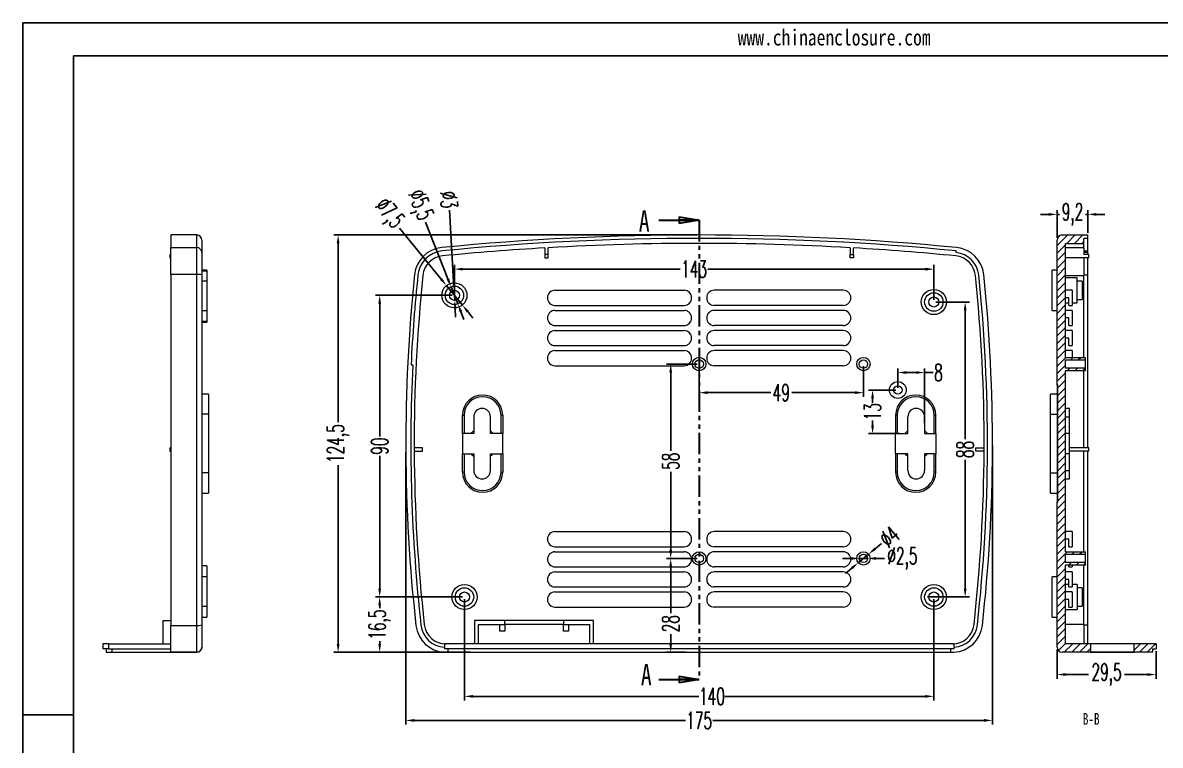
# Model space of a CAD drawing. Header units: inches. Extents: x 2104 to 4068, y 410 to 1569.
# Drawn here: x 2800.5 to 3139.8, y 607.1 to 822.7 of the extents above; entities that cross this region are included whole.
import ezdxf

# ---------------------------------------------------------------- set-up
doc = ezdxf.new("R2010")
doc.units = ezdxf.units.IN
doc.linetypes.add('PHANTOM', pattern=[12.7, 6.35, -1.27, 1.27, -1.27, 1.27, -1.27])
doc.layers.add('文字', color=81, linetype='Continuous')
doc.styles.add('SLDTEXTSTYLE0', font='TXT', dxfattribs={"width": 0.75})
doc.styles.add('SLDTEXTSTYLE2', font='TXT', dxfattribs={"width": 0.6, "bigfont": 'bigfont'})
doc.styles.add('SLDTEXTSTYLE3', font='TXT', dxfattribs={"width": 0.7})
doc.styles.add('宋体', font='', dxfattribs={"width": 0.8, "height": 3.5})
doc.styles.get('宋体').set_extended_font_data('SimSun')
doc.dimstyles.new('5', dxfattribs={"dimtxt": 5, "dimasz": 2.5, "dimexe": 1.25, "dimexo": 0.625, "dimtad": 0, "dimzin": 12, "dimtxsty": 'SLDTEXTSTYLE2', "dimcen": 2.5, "dimclrd": 3, "dimclre": 3, "dimclrt": 256, "dimadec": 0, "dimazin": 0, "dimtfac": 1, "dimtmove": 0, "dimatfit": 3, "dimfxl": 1, "dimarcsym": 0})

# ---------------------------------------------------------------- blocks, each defined once
blk = doc.blocks.new('_CLOSED')
at = {"color": 0, "linetype": 'ByBlock', "lineweight": -2}
for p, q in [((-1, 0.166667), (0, 0)), ((-1, 0.166667), (-1, -0.166667)), ((0, 0), (-1, -0.166667)), ((0, 0), (-1, 0))]:
    blk.add_line(p, q, dxfattribs=at)
blk = doc.blocks.new('*D34')
at = {"color": 3, "lineweight": -2}
for p, q in [((3089.73, 696.46), (3089.73, 613.27)), ((2914.74, 694.56), (2914.74, 613.27)), ((2917.24, 614.52), (2998.11, 614.52)), ((3087.23, 614.52), (3006.36, 614.52))]:
    blk.add_line(p, q, dxfattribs=at)
at = {"color": 3}
for points in [[(2917.24, 614.93), (2917.24, 614.1), (2914.74, 614.52)], [(3087.23, 614.93), (3087.23, 614.1), (3089.73, 614.52)]]:
    blk.add_solid(points, dxfattribs=at)
at = {"layer": 'Defpoints', "color": 0}
for p in [(3089.73, 697.09), (2914.74, 695.19), (3089.73, 614.52)]:
    blk.add_point(p, dxfattribs=at)
at = {"insert": (3002.24, 614.52), "char_height": 5, "attachment_point": 5, "style": 'SLDTEXTSTYLE2'}
blk.add_mtext('175', dxfattribs=at)
blk = doc.blocks.new('*D35')
at = {"color": 3, "lineweight": -2}
for p, q in [((3001.61, 759.34), (2893.29, 759.34)), ((2894.54, 756.84), (2894.54, 703.46)), ((2894.54, 637.34), (2894.54, 690.71)), ((2926.61, 634.84), (2893.29, 634.84))]:
    blk.add_line(p, q, dxfattribs=at)
at = {"color": 3}
for points in [[(2894.13, 756.84), (2894.96, 756.84), (2894.54, 759.34)], [(2894.13, 637.34), (2894.96, 637.34), (2894.54, 634.84)]]:
    blk.add_solid(points, dxfattribs=at)
at = {"layer": 'Defpoints', "color": 0}
for p in [(2894.54, 759.34), (3002.23, 759.34), (2927.23, 634.84)]:
    blk.add_point(p, dxfattribs=at)
at = {"insert": (2894.54, 697.09), "char_height": 5, "attachment_point": 5, "rotation": 90, "style": 'SLDTEXTSTYLE2'}
blk.add_mtext('124,5', dxfattribs=at)
blk = doc.blocks.new('*D36')
at = {"color": 3, "lineweight": -2}
for p, q in [((2932.23, 650.71), (2932.23, 620.44)), ((3072.23, 650.71), (3072.23, 620.44)), ((2934.73, 621.69), (3002.18, 621.69)), ((3069.73, 621.69), (3009.93, 621.69))]:
    blk.add_line(p, q, dxfattribs=at)
at = {"color": 3}
for points in [[(2934.73, 622.11), (2934.73, 621.28), (2932.23, 621.69)], [(3069.73, 622.11), (3069.73, 621.28), (3072.23, 621.69)]]:
    blk.add_solid(points, dxfattribs=at)
at = {"layer": 'Defpoints', "color": 0}
for p in [(2932.23, 651.34), (3072.23, 651.34), (3072.23, 621.69)]:
    blk.add_point(p, dxfattribs=at)
at = {"insert": (3006.06, 621.69), "char_height": 5, "attachment_point": 5, "style": 'SLDTEXTSTYLE2'}
blk.add_mtext('140', dxfattribs=at)
blk = doc.blocks.new('*D37')
at = {"color": 3, "lineweight": -2}
for p, q in [((3072.86, 739.34), (3082.82, 739.34)), ((3081.57, 736.84), (3081.57, 698.46)), ((3081.57, 653.84), (3081.57, 692.21)), ((3070.36, 651.34), (3082.82, 651.34))]:
    blk.add_line(p, q, dxfattribs=at)
at = {"color": 3}
for points in [[(3081.15, 736.84), (3081.99, 736.84), (3081.57, 739.34)], [(3081.15, 653.84), (3081.99, 653.84), (3081.57, 651.34)]]:
    blk.add_solid(points, dxfattribs=at)
at = {"layer": 'Defpoints', "color": 0}
for p in [(3072.23, 739.34), (3069.73, 651.34), (3081.57, 651.34)]:
    blk.add_point(p, dxfattribs=at)
at = {"insert": (3081.57, 695.34), "char_height": 5, "attachment_point": 5, "rotation": 90, "style": 'SLDTEXTSTYLE2'}
blk.add_mtext('88', dxfattribs=at)
blk = doc.blocks.new('*D39')
at = {"color": 3, "lineweight": -2}
for p, q in [((2928.61, 741.34), (2905.7, 741.34)), ((2906.95, 738.84), (2906.95, 699.21)), ((2906.95, 653.84), (2906.95, 693.46)), ((2931.61, 651.34), (2905.7, 651.34))]:
    blk.add_line(p, q, dxfattribs=at)
at = {"color": 3}
for points in [[(2906.53, 738.84), (2907.36, 738.84), (2906.95, 741.34)], [(2906.53, 653.84), (2907.36, 653.84), (2906.95, 651.34)]]:
    blk.add_solid(points, dxfattribs=at)
at = {"layer": 'Defpoints', "color": 0}
for p in [(2906.95, 741.34), (2929.23, 741.34), (2932.23, 651.34)]:
    blk.add_point(p, dxfattribs=at)
at = {"insert": (2906.95, 696.34), "char_height": 5, "attachment_point": 5, "rotation": 90, "style": 'SLDTEXTSTYLE2'}
blk.add_mtext('90', dxfattribs=at)
blk = doc.blocks.new('*D40')
at = {"color": 3, "lineweight": -2}
for p, q in [((2931.61, 651.34), (2905.7, 651.34)), ((2906.95, 648.84), (2906.95, 647.96)), ((2906.95, 637.34), (2906.95, 638.21)), ((2934.11, 634.84), (2905.7, 634.84))]:
    blk.add_line(p, q, dxfattribs=at)
at = {"color": 3}
for points in [[(2906.53, 648.84), (2907.36, 648.84), (2906.95, 651.34)], [(2906.53, 637.34), (2907.36, 637.34), (2906.95, 634.84)]]:
    blk.add_solid(points, dxfattribs=at)
at = {"layer": 'Defpoints', "color": 0}
for p in [(2932.23, 651.34), (2906.95, 634.84), (2934.73, 634.84)]:
    blk.add_point(p, dxfattribs=at)
at = {"insert": (2906.95, 643.09), "char_height": 5, "attachment_point": 5, "rotation": 90, "style": 'SLDTEXTSTYLE2'}
blk.add_mtext('16,5', dxfattribs=at)
blk = doc.blocks.new('*D42')
at = {"color": 3, "lineweight": -2}
for p, q in [((2912.86, 761.38), (2925.28, 746.18)), ((2931.61, 738.43), (2926.86, 744.24)), ((2933.19, 736.5), (2934.77, 734.56))]:
    blk.add_line(p, q, dxfattribs=at)
at = {"color": 3}
for points in [[(2925.6, 746.44), (2924.96, 745.91), (2926.86, 744.24)], [(2933.51, 736.76), (2932.87, 736.23), (2931.61, 738.43)]]:
    blk.add_solid(points, dxfattribs=at)
at = {"layer": 'Defpoints', "color": 0}
for p in [(2926.86, 744.24), (2931.61, 738.43)]:
    blk.add_point(p, dxfattribs=at)
at = {"insert": (2909.46, 765.54), "char_height": 5, "attachment_point": 5, "rotation": 309.2499, "style": 'SLDTEXTSTYLE2'}
blk.add_mtext('∅7,5', dxfattribs=at)
blk = doc.blocks.new('*D43')
at = {"color": 3, "lineweight": -2}
for p, q in [((2920.6, 763.12), (2927.3, 746.22)), ((2930.25, 738.78), (2928.22, 743.89)), ((2931.17, 736.46), (2932.09, 734.13))]:
    blk.add_line(p, q, dxfattribs=at)
at = {"color": 3}
for points in [[(2927.69, 746.37), (2926.91, 746.06), (2928.22, 743.89)], [(2931.56, 736.61), (2930.78, 736.3), (2930.25, 738.78)]]:
    blk.add_solid(points, dxfattribs=at)
at = {"layer": 'Defpoints', "color": 0}
for p in [(2928.22, 743.89), (2930.25, 738.78)]:
    blk.add_point(p, dxfattribs=at)
at = {"insert": (2918.62, 768.11), "char_height": 5, "attachment_point": 5, "rotation": 291.6275, "style": 'SLDTEXTSTYLE2'}
blk.add_mtext('∅5,5', dxfattribs=at)
blk = doc.blocks.new('*D44')
at = {"color": 3, "lineweight": -2}
for p, q in [((2927.79, 766.73), (2929.01, 745.33)), ((2929.32, 739.84), (2929.15, 742.84)), ((2929.46, 737.34), (2929.6, 734.85))]:
    blk.add_line(p, q, dxfattribs=at)
at = {"color": 3}
for points in [[(2929.42, 745.36), (2928.59, 745.31), (2929.15, 742.84)], [(2929.88, 737.37), (2929.05, 737.32), (2929.32, 739.84)]]:
    blk.add_solid(points, dxfattribs=at)
at = {"layer": 'Defpoints', "color": 0}
for p in [(2929.15, 742.84), (2929.32, 739.84)]:
    blk.add_point(p, dxfattribs=at)
at = {"insert": (2927.61, 769.85), "char_height": 5, "attachment_point": 5, "rotation": 273.261, "style": 'SLDTEXTSTYLE2'}
blk.add_mtext('∅3', dxfattribs=at)
blk = doc.blocks.new('*D49')
at = {"color": 3, "lineweight": -2}
for p, q in [((3060.86, 713.09), (3052.7, 713.09)), ((3053.95, 710.59), (3053.95, 709.21)), ((3053.95, 702.59), (3053.95, 703.96)), ((3062.03, 700.09), (3052.7, 700.09))]:
    blk.add_line(p, q, dxfattribs=at)
at = {"color": 3}
for points in [[(3053.54, 710.59), (3054.37, 710.59), (3053.95, 713.09)], [(3053.54, 702.59), (3054.37, 702.59), (3053.95, 700.09)]]:
    blk.add_solid(points, dxfattribs=at)
at = {"layer": 'Defpoints', "color": 0}
for p in [(3061.48, 713.09), (3053.95, 700.09), (3062.66, 700.09)]:
    blk.add_point(p, dxfattribs=at)
at = {"insert": (3053.95, 706.59), "char_height": 5, "attachment_point": 5, "rotation": 90, "style": 'SLDTEXTSTYLE2'}
blk.add_mtext('13', dxfattribs=at)
blk = doc.blocks.new('*D50')
at = {"color": 3, "lineweight": -2}
for p, q in [((3061.48, 713.71), (3061.48, 719.55)), ((3069.48, 703.21), (3069.48, 719.55)), ((3063.98, 718.3), (3066.98, 718.3)), ((3069.48, 718.3), (3071.98, 718.3))]:
    blk.add_line(p, q, dxfattribs=at)
at = {"color": 3}
for points in [[(3063.98, 718.72), (3063.98, 717.89), (3061.48, 718.3)], [(3066.98, 718.72), (3066.98, 717.89), (3069.48, 718.3)]]:
    blk.add_solid(points, dxfattribs=at)
at = {"layer": 'Defpoints', "color": 0}
for p in [(3069.48, 718.3), (3061.48, 713.09), (3069.48, 702.59)]:
    blk.add_point(p, dxfattribs=at)
at = {"insert": (3073.61, 718.3), "char_height": 5, "attachment_point": 5, "style": 'SLDTEXTSTYLE2'}
blk.add_mtext('8', dxfattribs=at)
blk = doc.blocks.new('*D93')
at = {"color": 3, "lineweight": -2}
for p, q in [((2929.23, 741.96), (2929.23, 750.39)), ((3072.23, 739.96), (3072.23, 750.39)), ((2931.73, 749.14), (2996.61, 749.14)), ((3069.73, 749.14), (3004.86, 749.14))]:
    blk.add_line(p, q, dxfattribs=at)
at = {"color": 3}
for points in [[(2931.73, 749.56), (2931.73, 748.72), (2929.23, 749.14)], [(3069.73, 749.56), (3069.73, 748.72), (3072.23, 749.14)]]:
    blk.add_solid(points, dxfattribs=at)
at = {"layer": 'Defpoints', "color": 0}
for p in [(3072.23, 749.14), (2929.23, 741.34), (3072.23, 739.34)]:
    blk.add_point(p, dxfattribs=at)
at = {"insert": (3000.73, 749.14), "char_height": 5, "attachment_point": 5, "style": 'SLDTEXTSTYLE2'}
blk.add_mtext('143', dxfattribs=at)
blk = doc.blocks.new('*D95')
at = {"color": 3, "lineweight": -2}
for p, q in [((3056.61, 667.32), (3054.69, 665.72)), ((3049.7, 661.56), (3052.77, 664.12)), ((3047.78, 659.96), (3045.86, 658.36))]:
    blk.add_line(p, q, dxfattribs=at)
at = {"color": 3}
for points in [[(3054.42, 666.04), (3054.96, 665.4), (3052.77, 664.12)], [(3047.51, 660.28), (3048.04, 659.64), (3049.7, 661.56)]]:
    blk.add_solid(points, dxfattribs=at)
at = {"layer": 'Defpoints', "color": 0}
for p in [(3052.77, 664.12), (3049.7, 661.56)]:
    blk.add_point(p, dxfattribs=at)
at = {"insert": (3059.01, 669.32), "char_height": 5, "attachment_point": 5, "rotation": 39.813, "style": 'SLDTEXTSTYLE2'}
blk.add_mtext('∅4', dxfattribs=at)
blk = doc.blocks.new('*D96')
at = {"color": 3, "lineweight": -2}
for p, q in [((3047.48, 662.83), (3044.98, 662.83)), ((3049.98, 662.84), (3052.48, 662.84)), ((3057.48, 662.84), (3054.98, 662.84))]:
    blk.add_line(p, q, dxfattribs=at)
at = {"color": 3}
for points in [[(3047.48, 663.25), (3047.48, 662.42), (3049.98, 662.84)], [(3054.98, 663.26), (3054.98, 662.42), (3052.48, 662.84)]]:
    blk.add_solid(points, dxfattribs=at)
at = {"layer": 'Defpoints', "color": 0}
for p in [(3049.98, 662.84), (3052.48, 662.84)]:
    blk.add_point(p, dxfattribs=at)
at = {"insert": (3062.86, 662.85), "char_height": 5, "attachment_point": 5, "rotation": 0.0462, "style": 'SLDTEXTSTYLE2'}
blk.add_mtext('∅2,5', dxfattribs=at)
blk = doc.blocks.new('*D97')
at = {"color": 3, "lineweight": -2}
for p, q in [((3109, 635.71), (3109, 626.95)), ((3138.5, 635.21), (3138.5, 626.95)), ((3111.5, 628.2), (3118.37, 628.2)), ((3136, 628.2), (3129.12, 628.2))]:
    blk.add_line(p, q, dxfattribs=at)
at = {"color": 3}
for points in [[(3111.5, 628.62), (3111.5, 627.79), (3109, 628.2)], [(3136, 628.62), (3136, 627.79), (3138.5, 628.2)]]:
    blk.add_solid(points, dxfattribs=at)
at = {"layer": 'Defpoints', "color": 0}
for p in [(3109, 636.34), (3138.5, 635.84), (3138.5, 628.2)]:
    blk.add_point(p, dxfattribs=at)
at = {"insert": (3123.75, 628.2), "char_height": 5, "attachment_point": 5, "style": 'SLDTEXTSTYLE2'}
blk.add_mtext('29,5', dxfattribs=at)
blk = doc.blocks.new('*D98')
at = {"color": 3, "lineweight": -2}
for p, q in [((3106.5, 765.48), (3104, 765.48)), ((3109, 758.46), (3109, 766.73)), ((3109, 765.48), (3109.72, 765.48)), ((3118.2, 765.48), (3117.47, 765.48)), ((3118.2, 759.96), (3118.2, 766.73)), ((3120.7, 765.48), (3123.2, 765.48))]:
    blk.add_line(p, q, dxfattribs=at)
at = {"color": 3}
for points in [[(3106.5, 765.9), (3106.5, 765.07), (3109, 765.48)], [(3120.7, 765.9), (3120.7, 765.07), (3118.2, 765.48)]]:
    blk.add_solid(points, dxfattribs=at)
at = {"layer": 'Defpoints', "color": 0}
for p in [(3109, 765.48), (3109, 757.84), (3118.2, 759.34)]:
    blk.add_point(p, dxfattribs=at)
at = {"insert": (3113.6, 765.48), "char_height": 5, "attachment_point": 5, "style": 'SLDTEXTSTYLE2'}
blk.add_mtext('9,2', dxfattribs=at)
blk = doc.blocks.new('*D99')
at = {"color": 3, "lineweight": -2}
for p, q in [((3002.23, 720.21), (3002.23, 711.06)), ((3051.23, 720.21), (3051.23, 711.06)), ((3004.73, 712.31), (3023.61, 712.31)), ((3048.73, 712.31), (3029.86, 712.31))]:
    blk.add_line(p, q, dxfattribs=at)
at = {"color": 3}
for points in [[(3004.73, 712.72), (3004.73, 711.89), (3002.23, 712.31)], [(3048.73, 712.72), (3048.73, 711.89), (3051.23, 712.31)]]:
    blk.add_solid(points, dxfattribs=at)
at = {"layer": 'Defpoints', "color": 0}
for p in [(3002.23, 720.84), (3051.23, 720.84), (3051.23, 712.31)]:
    blk.add_point(p, dxfattribs=at)
at = {"insert": (3026.73, 712.31), "char_height": 5, "attachment_point": 5, "style": 'SLDTEXTSTYLE2'}
blk.add_mtext('49', dxfattribs=at)
blk = doc.blocks.new('*D103')
at = {"color": 3, "lineweight": -2}
for p, q in [((3001.61, 720.84), (2992.5, 720.84)), ((2993.75, 718.34), (2993.75, 694.96)), ((2993.75, 665.34), (2993.75, 688.71)), ((3001.61, 662.84), (2992.5, 662.84))]:
    blk.add_line(p, q, dxfattribs=at)
at = {"color": 3}
for points in [[(2993.33, 718.34), (2994.16, 718.34), (2993.75, 720.84)], [(2993.33, 665.34), (2994.16, 665.34), (2993.75, 662.84)]]:
    blk.add_solid(points, dxfattribs=at)
at = {"layer": 'Defpoints', "color": 0}
for p in [(2993.75, 720.84), (3002.23, 720.84), (3002.23, 662.84)]:
    blk.add_point(p, dxfattribs=at)
at = {"insert": (2993.75, 691.84), "char_height": 5, "attachment_point": 5, "rotation": 90, "style": 'SLDTEXTSTYLE2'}
blk.add_mtext('58', dxfattribs=at)
blk = doc.blocks.new('*D104')
at = {"color": 3, "lineweight": -2}
for p, q in [((3001.61, 662.84), (2992.5, 662.84)), ((2993.75, 660.34), (2993.75, 646.51)), ((2993.75, 637.34), (2993.75, 640.26)), ((2998.19, 634.84), (2992.5, 634.84))]:
    blk.add_line(p, q, dxfattribs=at)
at = {"color": 3}
for points in [[(2993.33, 660.34), (2994.16, 660.34), (2993.75, 662.84)], [(2993.33, 637.34), (2994.16, 637.34), (2993.75, 634.84)]]:
    blk.add_solid(points, dxfattribs=at)
at = {"layer": 'Defpoints', "color": 0}
for p in [(2993.75, 662.84), (3002.23, 662.84), (2998.82, 634.84)]:
    blk.add_point(p, dxfattribs=at)
at = {"insert": (2993.75, 643.38), "char_height": 5, "attachment_point": 5, "rotation": 90, "style": 'SLDTEXTSTYLE2'}
blk.add_mtext('28', dxfattribs=at)

msp = doc.modelspace()

# ---------------------------------------------------------------- hatches: boundary and pattern name
at = {"linetype": 'Continuous', "lineweight": 0}
h = msp.add_hatch(dxfattribs=at)
h.set_pattern_fill('ANSI31', color=4, scale=0.5, style=0)
edge = h.paths.add_edge_path(flags=0)
edge.add_line((3108.997, 679.588), (3108.997, 636.338))
edge.add_arc((3110.497, 636.338), 1.5, 180, 270)
edge.add_line((3110.497, 634.838), (3118.997, 634.838))
edge.add_line((3118.997, 634.838), (3118.997, 637.338))
edge.add_line((3118.997, 637.338), (3111.497, 637.338))
edge.add_line((3111.497, 637.338), (3111.497, 660.838))
edge.add_line((3111.497, 660.838), (3117.497, 660.838))
edge.add_line((3117.497, 660.838), (3117.497, 661.588))
edge.add_line((3117.497, 661.588), (3111.497, 661.588))
edge.add_line((3111.497, 661.588), (3111.497, 664.088))
edge.add_line((3111.497, 664.088), (3117.497, 664.088))
edge.add_line((3117.497, 664.088), (3117.497, 664.838))
edge.add_line((3117.497, 664.838), (3111.497, 664.838))
edge.add_line((3111.497, 664.838), (3111.497, 718.838))
edge.add_line((3111.497, 718.838), (3117.497, 718.838))
edge.add_line((3117.497, 718.838), (3117.497, 719.588))
edge.add_line((3117.497, 719.588), (3111.497, 719.588))
edge.add_line((3111.497, 719.588), (3111.497, 722.088))
edge.add_line((3111.497, 722.088), (3117.497, 722.088))
edge.add_line((3117.497, 722.088), (3117.497, 722.838))
edge.add_line((3117.497, 722.838), (3111.497, 722.838))
edge.add_line((3111.497, 722.838), (3111.497, 756.838))
edge.add_line((3111.497, 756.838), (3116.997, 756.838))
edge.add_line((3116.997, 756.838), (3116.997, 758.338))
edge.add_line((3116.997, 758.338), (3118.197, 758.338))
edge.add_line((3118.197, 758.338), (3118.197, 759.338))
edge.add_line((3118.197, 759.338), (3110.497, 759.338))
edge.add_arc((3110.497, 757.838), 1.5, 90, 180)
edge.add_line((3108.997, 757.838), (3108.997, 714.588))
edge.add_line((3108.997, 714.588), (3109.197, 714.588))
edge.add_line((3109.197, 714.588), (3109.197, 679.588))
edge.add_line((3109.197, 679.588), (3108.997, 679.588))
h = msp.add_hatch(dxfattribs=at)
h.set_pattern_fill('ANSI31', color=4, scale=0.5, style=0)
h.paths.add_polyline_path([(3137.497, 634.838), (3137.497, 635.838), (3138.497, 635.838), (3138.497, 637.338), (3131.997, 637.338), (3131.997, 634.838)], flags=0)

# ---------------------------------------------------------------- linework, layer by layer
for p, q in [((2800.485, 822.657), (3384.387, 822.657)), ((2800.485, 822.657), (2800.485, 409.797)), ((2815.594, 812.827), (3374.557, 812.827)), ((2815.594, 812.827), (2815.594, 419.627)), ((2815.594, 616.227), (2800.485, 616.227))]:
    msp.add_line(p, q)
at = {"color": 7, "linetype": 'Continuous', "lineweight": 30}
for p, q in [((2990.234, 763.768), (3002.234, 763.768)), ((2990.234, 626.767), (3002.234, 626.767))]:
    msp.add_line(p, q, dxfattribs=at)
at = {"color": 1, "linetype": 'PHANTOM', "lineweight": 30}
msp.add_line((3002.234, 763.768), (3002.234, 626.767), dxfattribs=at)
at = {"color": 7, "linetype": 'Continuous', "lineweight": 15}
for p, q in [((2852.379, 759.338), (2844.679, 759.338)), ((2844.679, 759.338), (2844.679, 755.583)), ((2852.379, 759.338), (2844.679, 759.338)), ((2844.679, 759.338), (2844.679, 755.583)), ((2853.879, 757.838), (2853.879, 754.091)), ((2853.879, 757.838), (2853.879, 754.091)), ((3108.997, 714.588), (3108.997, 757.838)), ((3110.497, 759.338), (3118.197, 759.338)), ((3111.497, 756.838), (3116.997, 756.838)), ((3111.497, 722.838), (3111.497, 756.838)), ((3118.197, 758.338), (3116.997, 758.338)), ((3116.997, 756.838), (3116.997, 758.338)), ((3116.997, 755.547), (3116.997, 756.838)), ((3118.197, 758.338), (3118.197, 759.338)), ((3118.197, 754.588), (3118.197, 758.338)), ((2844.379, 753.489), (2844.379, 752.489)), ((2844.379, 753.489), (2844.679, 753.489)), ((2844.379, 753.489), (2844.379, 752.489)), ((2844.379, 753.489), (2844.679, 753.489)), ((2844.679, 755.583), (2852.379, 755.583)), ((2844.679, 747.56), (2844.679, 755.583)), ((2844.679, 755.583), (2852.379, 755.583)), ((2844.679, 747.56), (2844.679, 755.583)), ((2852.379, 747.56), (2852.379, 755.583)), ((2852.379, 747.56), (2852.379, 755.583)), ((2853.879, 754.091), (2853.879, 747.405)), ((2853.879, 754.091), (2853.879, 747.405)), ((2956.234, 755.489), (2956.234, 753.489)), ((2957.234, 753.489), (2956.234, 753.489)), ((2956.234, 753.489), (2956.234, 752.489)), ((2957.234, 753.489), (2957.234, 755.547)), ((2957.234, 752.489), (2957.234, 753.489)), ((3047.234, 755.547), (3047.234, 753.489)), ((3047.234, 752.489), (3047.234, 753.489)), ((3047.234, 753.489), (3048.234, 753.489)), ((3048.234, 753.489), (3048.234, 755.489)), ((3048.234, 753.489), (3048.234, 752.489)), ((3078.937, 754.086), (3078.937, 754.588)), ((3116.997, 755.547), (3111.497, 755.547)), ((3116.997, 755.547), (3116.997, 753.489)), ((3116.997, 754.588), (3118.197, 754.588)), ((3118.197, 754.086), (3116.997, 754.086)), ((3118.497, 753.489), (3116.997, 753.489)), ((3118.197, 754.086), (3118.197, 754.588)), ((3118.197, 753.489), (3118.197, 754.086)), ((3118.497, 752.489), (3118.497, 753.489)), ((2844.379, 752.489), (2844.679, 752.489)), ((2844.379, 752.489), (2844.679, 752.489)), ((2956.234, 752.489), (2957.234, 752.489)), ((3048.234, 752.489), (3047.234, 752.489)), ((3118.497, 752.489), (3111.497, 752.489)), ((3116.997, 752.489), (3116.997, 747.301)), ((3118.197, 747.405), (3118.197, 752.489)), ((2844.679, 747.56), (2844.679, 642.834)), ((2852.379, 747.56), (2844.679, 747.56)), ((2844.679, 747.56), (2844.679, 642.834)), ((2852.379, 747.56), (2844.679, 747.56)), ((2852.379, 642.834), (2852.379, 747.56)), ((2852.379, 642.834), (2852.379, 747.56)), ((2855.379, 748.838), (2853.879, 748.838)), ((2855.379, 748.588), (2853.879, 748.588)), ((2853.879, 747.405), (2853.879, 643.001)), ((2853.879, 747.405), (2853.879, 643.001)), ((2855.379, 748.838), (2855.379, 736.838)), ((2855.379, 748.588), (2855.379, 745.588)), ((3108.997, 748.838), (3107.497, 748.838)), ((3107.497, 742.838), (3107.497, 748.838)), ((3111.497, 747.301), (3116.997, 747.301)), ((3114.997, 746.588), (3111.497, 746.588)), ((3114.997, 739.088), (3114.997, 746.588)), ((3116.997, 747.405), (3118.197, 747.405)), ((3116.997, 722.838), (3116.997, 747.301)), ((3118.197, 695.838), (3118.197, 747.405)), ((2855.379, 745.588), (2853.879, 745.588)), ((2855.379, 745.588), (2855.379, 733.588)), ((3116.497, 745.588), (3114.997, 745.588)), ((3116.497, 745.588), (3116.497, 740.088)), ((2959.234, 742.838), (2997.734, 742.838)), ((3045.234, 742.838), (3006.734, 742.838)), ((3107.497, 736.838), (3107.497, 742.838)), ((3113.497, 742.838), (3111.497, 742.838)), ((3112.497, 740.588), (3111.497, 740.588)), ((3112.497, 738.338), (3112.497, 740.588)), ((3113.497, 742.838), (3113.497, 738.338)), ((3114.997, 740.088), (3116.497, 740.088)), ((2853.879, 736.838), (2855.379, 736.838)), ((2855.379, 736.838), (2855.379, 733.338)), ((2959.234, 738.338), (2997.734, 738.338)), ((2959.234, 736.838), (2997.734, 736.838)), ((3045.234, 738.338), (3006.734, 738.338)), ((3045.234, 736.838), (3006.734, 736.838)), ((3107.497, 736.838), (3108.997, 736.838)), ((3111.497, 739.088), (3112.497, 739.088)), ((3113.497, 736.838), (3111.497, 736.838)), ((3112.497, 738.338), (3113.497, 738.338)), ((3113.497, 739.088), (3114.997, 739.088)), ((3113.497, 736.838), (3113.497, 732.338)), ((2853.879, 733.588), (2855.379, 733.588)), ((2853.879, 733.338), (2855.379, 733.338)), ((3112.497, 734.588), (3111.497, 734.588)), ((3112.497, 732.338), (3112.497, 734.588)), ((2959.234, 732.338), (2997.734, 732.338)), ((2959.234, 730.838), (2997.734, 730.838)), ((3045.234, 732.338), (3006.734, 732.338)), ((3045.234, 730.838), (3006.734, 730.838)), ((3113.497, 730.838), (3111.497, 730.838)), ((3112.497, 732.338), (3113.497, 732.338)), ((3113.497, 730.838), (3113.497, 726.338)), ((2959.234, 726.338), (2997.734, 726.338)), ((3045.234, 726.338), (3006.734, 726.338)), ((3112.497, 728.588), (3111.497, 728.588)), ((3112.497, 726.338), (3112.497, 728.588)), ((3112.497, 726.338), (3113.497, 726.338)), ((2959.234, 724.838), (2997.734, 724.838)), ((3045.234, 724.838), (3006.734, 724.838)), ((3113.497, 724.838), (3111.497, 724.838)), ((3111.497, 722.838), (3117.497, 722.838)), ((3113.497, 724.838), (3113.497, 722.838)), ((3117.497, 722.088), (3117.497, 722.838)), ((2916.303, 720.583), (2916.804, 720.583)), ((2959.234, 720.338), (2997.734, 720.338)), ((3045.234, 720.338), (3006.734, 720.338)), ((3111.497, 722.088), (3117.497, 722.088)), ((3111.497, 719.588), (3111.497, 722.088)), ((3117.497, 719.588), (3111.497, 719.588)), ((3117.497, 719.588), (3117.497, 722.088)), ((3117.497, 718.838), (3117.497, 719.588)), ((3117.497, 718.838), (3111.497, 718.838)), ((3111.497, 664.838), (3111.497, 718.838)), ((3116.997, 695.838), (3116.997, 718.838)), ((3109.197, 714.588), (3108.997, 714.588)), ((3108.997, 714.588), (3108.997, 709.088)), ((3109.197, 679.588), (3109.197, 714.588)), ((2855.879, 711.838), (2853.879, 711.838)), ((2855.879, 711.838), (2853.879, 711.838)), ((2855.879, 711.838), (2855.879, 705.838)), ((2855.879, 711.838), (2855.879, 705.838)), ((3108.997, 711.838), (3106.997, 711.838)), ((3106.997, 705.838), (3106.997, 711.838)), ((3109.197, 709.088), (3108.997, 709.088)), ((3108.997, 709.088), (3108.997, 685.088)), ((2855.879, 705.838), (2853.879, 705.838)), ((2855.879, 705.838), (2853.879, 705.838)), ((2855.879, 705.838), (2855.879, 688.338)), ((2855.879, 705.838), (2855.879, 688.338)), ((3106.997, 705.838), (3108.997, 705.838)), ((3106.997, 688.338), (3106.997, 705.838)), ((3112.697, 707.588), (3111.497, 707.588)), ((3112.697, 705.088), (3112.697, 707.588)), ((2931.641, 700.088), (2931.641, 705.588)), ((2931.641, 705.588), (2932.141, 705.588)), ((2932.141, 705.588), (2932.141, 700.088)), ((2934.984, 705.088), (2934.984, 700.088)), ((2939.984, 700.088), (2939.984, 705.088)), ((2943.641, 705.588), (2943.141, 705.588)), ((2943.141, 700.088), (2943.141, 705.588)), ((2943.641, 705.588), (2943.641, 700.088)), ((3060.827, 705.588), (3060.827, 700.088)), ((3061.327, 705.588), (3060.827, 705.588)), ((3061.327, 705.588), (3061.327, 700.088)), ((3064.484, 700.088), (3064.484, 705.088)), ((3069.484, 705.088), (3069.484, 700.088)), ((3072.827, 705.588), (3072.327, 705.588)), ((3072.327, 700.088), (3072.327, 705.588)), ((3072.827, 700.088), (3072.827, 705.588)), ((3112.697, 700.088), (3112.697, 705.088)), ((2931.641, 700.088), (2931.641, 694.088)), ((2934.984, 700.088), (2931.641, 700.088)), ((2943.641, 700.088), (2939.984, 700.088)), ((2943.641, 694.088), (2943.641, 700.088)), ((3060.827, 694.088), (3060.827, 700.088)), ((3060.827, 700.088), (3064.484, 700.088)), ((3069.484, 700.088), (3072.827, 700.088)), ((3072.827, 700.088), (3072.827, 694.088)), ((3112.697, 700.088), (3111.497, 700.088)), ((3112.697, 694.088), (3112.697, 700.088)), ((2844.379, 695.838), (2844.379, 694.838)), ((2844.379, 695.838), (2844.679, 695.838)), ((2844.379, 695.838), (2844.379, 694.838)), ((2844.379, 695.838), (2844.679, 695.838)), ((2919.738, 695.838), (2917.236, 695.838)), ((2919.738, 694.838), (2919.738, 695.838)), ((3084.73, 694.838), (3084.73, 695.838)), ((3084.73, 695.838), (3087.232, 695.838)), ((3118.497, 695.838), (3112.697, 695.838)), ((3118.497, 694.838), (3118.497, 695.838)), ((2844.379, 694.838), (2844.679, 694.838)), ((2844.379, 694.838), (2844.679, 694.838)), ((2917.239, 694.838), (2919.738, 694.838)), ((2931.641, 694.088), (2934.984, 694.088)), ((2931.641, 688.588), (2931.641, 694.088)), ((2932.141, 694.088), (2932.141, 688.588)), ((2934.984, 694.088), (2934.984, 689.088)), ((2939.984, 694.088), (2943.641, 694.088)), ((2939.984, 689.088), (2939.984, 694.088)), ((2943.141, 688.588), (2943.141, 694.088)), ((2943.641, 694.088), (2943.641, 688.588)), ((3064.484, 694.088), (3060.827, 694.088)), ((3060.827, 694.088), (3060.827, 688.588)), ((3061.327, 694.088), (3061.327, 688.588)), ((3064.484, 689.088), (3064.484, 694.088)), ((3072.827, 694.088), (3069.484, 694.088)), ((3069.484, 694.088), (3069.484, 689.088)), ((3072.327, 688.588), (3072.327, 694.088)), ((3072.827, 688.588), (3072.827, 694.088)), ((3087.229, 694.838), (3084.73, 694.838)), ((3112.697, 694.088), (3111.497, 694.088)), ((3118.497, 694.838), (3112.697, 694.838)), ((3112.697, 689.088), (3112.697, 694.088)), ((3116.997, 664.838), (3116.997, 694.838)), ((3118.197, 643.001), (3118.197, 694.838)), ((3112.697, 686.588), (3112.697, 689.088)), ((2855.879, 688.338), (2853.879, 688.338)), ((2855.879, 688.338), (2853.879, 688.338)), ((2855.879, 688.338), (2855.879, 682.338)), ((2855.879, 688.338), (2855.879, 682.338)), ((2932.141, 688.588), (2931.641, 688.588)), ((2943.141, 688.588), (2943.641, 688.588)), ((3061.327, 688.588), (3060.827, 688.588)), ((3072.827, 688.588), (3072.327, 688.588)), ((3106.997, 688.338), (3108.997, 688.338)), ((3106.997, 682.338), (3106.997, 688.338)), ((3111.497, 686.588), (3112.697, 686.588)), ((2853.879, 682.338), (2855.879, 682.338)), ((2853.879, 682.338), (2855.879, 682.338)), ((3106.997, 682.338), (3108.997, 682.338)), ((3109.197, 685.088), (3108.997, 685.088)), ((3108.997, 685.088), (3108.997, 679.588)), ((3108.997, 679.588), (3109.197, 679.588)), ((3108.997, 636.338), (3108.997, 679.588)), ((2959.234, 670.838), (2997.734, 670.838)), ((3045.234, 670.838), (3006.734, 670.838)), ((3113.497, 670.838), (3111.497, 670.838)), ((3112.497, 668.588), (3111.497, 668.588)), ((3112.497, 666.338), (3112.497, 668.588)), ((3113.497, 670.838), (3113.497, 666.338)), ((2959.234, 666.338), (2997.734, 666.338)), ((3045.234, 666.338), (3006.734, 666.338)), ((3112.497, 666.338), (3113.497, 666.338)), ((2959.234, 664.838), (2997.734, 664.838)), ((3045.234, 664.838), (3006.734, 664.838)), ((3111.497, 664.838), (3117.497, 664.838)), ((3111.497, 664.088), (3117.497, 664.088)), ((3111.497, 661.588), (3111.497, 664.088)), ((3117.497, 661.588), (3111.497, 661.588)), ((3117.497, 664.088), (3117.497, 664.838)), ((3117.497, 661.588), (3117.497, 664.088)), ((3117.497, 660.838), (3117.497, 661.588)), ((2855.379, 660.588), (2853.879, 660.588)), ((2855.379, 660.588), (2855.379, 648.588)), ((2959.234, 660.338), (2997.734, 660.338)), ((2959.234, 658.838), (2997.734, 658.838)), ((3045.234, 660.338), (3006.734, 660.338)), ((3045.234, 658.838), (3006.734, 658.838)), ((3117.497, 660.838), (3111.497, 660.838)), ((3111.497, 637.338), (3111.497, 660.838)), ((3113.497, 658.838), (3111.497, 658.838)), ((3112.497, 660.338), (3112.497, 660.838)), ((3112.497, 660.338), (3113.497, 660.338)), ((3113.497, 660.838), (3113.497, 660.338)), ((3113.497, 658.838), (3113.497, 654.338)), ((3116.997, 643.113), (3116.997, 660.838)), ((2855.379, 657.338), (2853.879, 657.338)), ((2855.379, 657.338), (2855.379, 645.338)), ((3108.997, 657.338), (3107.497, 657.338)), ((3107.497, 651.338), (3107.497, 657.338)), ((3112.497, 656.588), (3111.497, 656.588)), ((3112.497, 655.088), (3111.497, 655.088)), ((3112.497, 654.338), (3112.497, 656.588)), ((3114.997, 655.088), (3113.497, 655.088)), ((3114.997, 655.088), (3114.997, 647.588)), ((2959.234, 654.338), (2997.734, 654.338)), ((2959.234, 652.838), (2997.734, 652.838)), ((3045.234, 654.338), (3006.734, 654.338)), ((3045.234, 652.838), (3006.734, 652.838)), ((3113.497, 652.838), (3111.497, 652.838)), ((3112.497, 654.338), (3113.497, 654.338)), ((3113.497, 652.838), (3113.497, 648.338)), ((3116.497, 654.088), (3114.997, 654.088)), ((3116.497, 654.088), (3116.497, 648.588)), ((2853.879, 648.588), (2855.379, 648.588)), ((2959.234, 648.338), (2997.734, 648.338)), ((3045.234, 648.338), (3006.734, 648.338)), ((3107.497, 645.338), (3107.497, 651.338)), ((3112.497, 650.588), (3111.497, 650.588)), ((3112.497, 648.338), (3112.497, 650.588)), ((3112.497, 648.338), (3113.497, 648.338)), ((3114.997, 648.588), (3116.497, 648.588)), ((2853.879, 645.338), (2855.379, 645.338)), ((3107.497, 645.338), (3108.997, 645.338)), ((3111.497, 647.588), (3114.997, 647.588)), ((2842.379, 637.338), (2842.379, 644.338)), ((2842.379, 644.338), (2844.679, 644.338)), ((2844.679, 642.834), (2852.379, 642.834)), ((2844.679, 634.851), (2844.679, 642.834)), ((2844.679, 642.834), (2852.379, 642.834)), ((2844.679, 634.851), (2844.679, 642.834)), ((2852.379, 634.851), (2852.379, 642.834)), ((2852.379, 634.851), (2852.379, 642.834)), ((2853.879, 643.001), (2853.879, 636.353)), ((2853.879, 643.001), (2853.879, 636.353)), ((2935.234, 644.338), (2935.234, 637.338)), ((2944.234, 644.338), (2935.234, 644.338)), ((2936.434, 637.338), (2936.434, 643.138)), ((2936.434, 643.138), (2942.734, 643.138)), ((2942.734, 643.138), (2944.234, 643.138)), ((2942.734, 641.138), (2942.734, 643.138)), ((2944.234, 643.138), (2944.234, 644.338)), ((2961.734, 644.338), (2944.234, 644.338)), ((2944.234, 643.138), (2944.234, 641.138)), ((2961.734, 643.138), (2944.234, 643.138)), ((2970.734, 644.338), (2961.734, 644.338)), ((2961.734, 644.338), (2961.734, 643.138)), ((2961.734, 643.138), (2963.234, 643.138)), ((2961.734, 641.138), (2961.734, 643.138)), ((2963.234, 643.138), (2963.234, 641.138)), ((2963.234, 643.138), (2969.534, 643.138)), ((2969.534, 643.138), (2969.534, 637.338)), ((2970.734, 637.338), (2970.734, 644.338)), ((3116.997, 643.113), (3111.497, 643.113)), ((3116.997, 643.113), (3116.997, 637.338)), ((3116.997, 643.001), (3118.197, 643.001)), ((3118.197, 637.338), (3118.197, 643.001)), ((2944.234, 641.138), (2942.734, 641.138)), ((2963.234, 641.138), (2961.734, 641.138)), ((2824.379, 637.338), (2824.379, 635.838)), ((2826.079, 637.338), (2824.379, 637.338)), ((2824.379, 637.338), (2824.379, 635.838)), ((2826.079, 637.338), (2824.379, 637.338)), ((2826.079, 635.838), (2824.379, 635.838)), ((2826.079, 635.838), (2824.379, 635.838)), ((2825.379, 635.838), (2825.379, 634.838)), ((2825.379, 635.838), (2825.379, 634.838)), ((2825.379, 634.838), (2827.036, 634.838)), ((2825.379, 634.838), (2827.036, 634.838)), ((2826.079, 637.338), (2826.079, 635.838)), ((2826.079, 637.338), (2844.679, 637.338)), ((2826.079, 637.338), (2826.079, 635.838)), ((2826.079, 637.338), (2844.679, 637.338)), ((2826.079, 635.838), (2844.679, 635.838)), ((2826.079, 635.838), (2844.679, 635.838)), ((2827.036, 635.838), (2827.036, 634.838)), ((2827.036, 635.838), (2827.036, 634.838)), ((2827.036, 634.838), (2844.679, 634.838)), ((2827.036, 634.838), (2844.679, 634.838)), ((2852.379, 634.851), (2844.679, 634.851)), ((2844.679, 634.838), (2844.679, 634.851)), ((2852.379, 634.851), (2844.679, 634.851)), ((2844.679, 634.838), (2844.679, 634.851)), ((2844.679, 634.838), (2852.379, 634.838)), ((2844.679, 634.838), (2852.379, 634.838)), ((2853.879, 636.353), (2853.879, 636.338)), ((2853.879, 636.353), (2853.879, 636.338)), ((2926.234, 637.338), (2926.234, 635.838)), ((3078.234, 637.338), (2926.234, 637.338)), ((3078.234, 635.838), (2926.234, 635.838)), ((2926.234, 634.851), (2926.234, 634.838)), ((2926.234, 634.838), (2927.234, 634.838)), ((2927.234, 635.838), (2927.234, 634.838)), ((2927.234, 634.838), (3077.234, 634.838)), ((3077.234, 635.838), (3077.234, 634.838)), ((3077.234, 634.838), (3078.234, 634.838)), ((3078.234, 637.338), (3078.234, 635.838)), ((3078.234, 634.838), (3078.234, 634.851)), ((3137.497, 634.838), (3110.497, 634.838)), ((3118.997, 634.838), (3110.497, 634.838)), ((3138.497, 637.338), (3111.497, 637.338)), ((3118.997, 637.338), (3111.497, 637.338)), ((3118.997, 637.338), (3118.997, 634.838)), ((3131.997, 637.338), (3118.997, 637.338)), ((3118.997, 634.838), (3131.997, 634.838)), ((3131.997, 634.838), (3131.997, 637.338)), ((3138.497, 637.338), (3131.997, 637.338)), ((3137.497, 634.838), (3131.997, 634.838)), ((3137.497, 635.838), (3138.497, 635.838)), ((3137.497, 635.838), (3137.497, 634.838)), ((3137.497, 635.838), (3137.497, 634.838)), ((3137.497, 635.838), (3138.497, 635.838)), ((3138.497, 637.338), (3138.497, 635.838)), ((3138.497, 637.338), (3138.497, 635.838))]:
    msp.add_line(p, q, dxfattribs=at)
at = {"color": 8, "linetype": 'Continuous', "lineweight": 15}
for p, q in [((2852.379, 755.583), (2852.379, 759.338)), ((2852.379, 755.583), (2852.379, 759.338)), ((3111.497, 705.088), (3112.697, 705.088)), ((3111.497, 689.088), (3112.697, 689.088))]:
    msp.add_line(p, q, dxfattribs=at)
at = {"color": 7, "linetype": 'Continuous', "lineweight": 15}
for centre, radius in [((2929.234, 741.338), 3.75), ((2929.234, 741.338), 2.75), ((3072.234, 739.338), 3.75), ((2929.234, 741.338), 1.5), ((3072.234, 739.338), 2.75), ((3072.234, 739.338), 1.5), ((3002.234, 720.838), 2), ((3051.234, 720.838), 2), ((3002.234, 720.838), 1.25), ((3051.234, 720.838), 1.25), ((3061.484, 713.088), 2.5), ((3061.484, 713.088), 1.25), ((3002.234, 662.838), 2), ((3002.234, 662.838), 1.25), ((3051.234, 662.838), 2), ((3051.234, 662.838), 1.25), ((2932.234, 651.338), 3.75), ((3072.234, 651.338), 3.75), ((2932.234, 651.338), 2.75), ((2932.234, 651.338), 1.5), ((3072.234, 651.338), 2.75), ((3072.234, 651.338), 1.5)]:
    msp.add_circle(centre, radius, dxfattribs=at)
for centre, radius, start, end in [((2852.379, 757.838), 1.5, 0, 90), ((2852.379, 757.838), 1.5, 0, 90), ((3002.234, -28.021), 787.359, 84.402353, 95.597647), ((3002.234, -28.021), 786.359, 84.402353, 95.597647), ((3002.234, -28.021), 784.859, 86.713137, 93.286863), ((3110.497, 757.838), 1.5, 90, 180), ((2852.383, 754.087), 1.496, 0.13727, 90.13648), ((2852.383, 754.087), 1.496, 0.13727, 90.13648), ((2926.311, 746.626), 9, 95.59765, 174.04366), ((2926.311, 746.626), 8, 95.59765, 174.04366), ((3002.234, -28.021), 784.859, 93.359988, 95.597647), ((3002.234, -28.021), 784.859, 84.402353, 86.640012), ((3078.157, 746.626), 7.5, 5.95634, 84.02786), ((3078.157, 746.626), 9, 5.95634, 84.40235), ((2926.311, 746.626), 6.5, 95.59765, 174.04366), ((3078.157, 746.626), 6.5, 5.95634, 84.40235), ((2852.75, 743.83), 3.749, 72.47225, 95.67908), ((2852.75, 743.83), 3.749, 72.47225, 95.67908), ((3401.117, 697.088), 486.383, 174.04366, 186.40443), ((3401.117, 697.088), 485.383, 174.04366, 177.22546), ((3401.117, 697.088), 483.883, 174.04366, 180.14801), ((2603.351, 697.088), 483.883, 359.85199, 5.95634), ((2603.351, 697.088), 484.883, 353.59557, 5.95634), ((2603.351, 697.088), 486.383, 353.59557, 5.95634), ((2959.234, 740.588), 2.25, 90, 270), ((2997.734, 740.588), 2.25, 270, 90), ((3006.734, 740.588), 2.25, 90, 270), ((3045.234, 740.588), 2.25, 270, 90), ((2959.234, 734.588), 2.25, 90, 270), ((2997.734, 734.588), 2.25, 270, 90), ((3006.734, 734.588), 2.25, 90, 270), ((3045.234, 734.588), 2.25, 270, 90), ((2959.234, 728.588), 2.25, 90, 270), ((2997.734, 728.588), 2.25, 270, 90), ((3006.734, 728.588), 2.25, 90, 270), ((3045.234, 728.588), 2.25, 270, 90), ((2959.234, 722.588), 2.25, 90, 270), ((2997.734, 722.588), 2.25, 270, 90), ((3006.734, 722.588), 2.25, 90, 270), ((3045.234, 722.588), 2.25, 270, 90), ((3401.117, 697.088), 484.883, 177.2226, 186.40443), ((2937.641, 705.588), 6, 0, 180), ((2937.641, 705.588), 5.5, 0, 180), ((3066.827, 705.588), 6, 0, 180), ((3066.827, 705.588), 5.5, 0, 180), ((2937.484, 705.088), 2.5, 0, 180), ((3066.984, 705.088), 2.5, 0, 180), ((2937.484, 697.088), 4.5, 123.74899, 138.18969), ((2937.484, 697.088), 4.5, 41.81031, 56.25101), ((3066.984, 697.088), 4.5, 123.74899, 138.18969), ((3066.984, 697.088), 4.5, 41.81031, 56.25101), ((3401.117, 697.088), 483.883, 180.14801, 180.26642), ((2603.351, 697.088), 483.883, 359.73358, 359.85199), ((3401.117, 697.088), 483.883, 180.26642, 186.40443), ((2937.484, 697.088), 4.5, 221.81031, 236.25101), ((2937.484, 697.088), 4.5, 303.74899, 318.18969), ((3066.984, 697.088), 4.5, 221.81031, 236.25101), ((3066.984, 697.088), 4.5, 303.74899, 318.18969), ((2603.351, 697.088), 483.883, 353.59557, 359.73358), ((2937.484, 689.088), 2.5, 180, 0), ((3066.984, 689.088), 2.5, 180, 0), ((2937.641, 688.588), 6, 180, 0), ((2937.641, 688.588), 5.5, 180, 0), ((3066.827, 688.588), 6, 180, 0), ((3066.827, 688.588), 5.5, 180, 0), ((2959.234, 668.588), 2.25, 90, 270), ((2997.734, 668.588), 2.25, 270, 90), ((3006.734, 668.588), 2.25, 90, 270), ((3045.234, 668.588), 2.25, 270, 90), ((2959.234, 662.588), 2.25, 90, 270), ((2997.734, 662.588), 2.25, 270, 90), ((3006.734, 662.588), 2.25, 90, 270), ((3045.234, 662.588), 2.25, 270, 90), ((2959.234, 656.588), 2.25, 90, 270), ((2997.734, 656.588), 2.25, 270, 90), ((3006.734, 656.588), 2.25, 90, 270), ((3045.234, 656.588), 2.25, 270, 90), ((2959.234, 650.588), 2.25, 90, 270), ((2997.734, 650.588), 2.25, 270, 90), ((3006.734, 650.588), 2.25, 90, 270), ((3045.234, 650.588), 2.25, 270, 90), ((2852.75, 646.321), 3.507, 263.93787, 288.79164), ((2852.75, 646.321), 3.507, 263.93787, 288.79164), ((2926.713, 643.838), 9, 186.40443, 266.94787), ((2926.713, 643.838), 7.5, 186.40443, 266.33668), ((2926.713, 643.838), 6.5, 186.40443, 270), ((3077.755, 643.838), 6.5, 270, 353.59557), ((3077.755, 643.838), 7.5, 273.66332, 353.59557), ((3077.755, 643.838), 9, 273.05213, 353.59557), ((2852.379, 636.338), 1.5, 270, 0), ((2852.379, 636.338), 1.5, 270, 0), ((3110.497, 636.338), 1.5, 180, 270)]:
    msp.add_arc(centre, radius, start, end, dxfattribs=at)
msp.add_open_spline([(2853.879, 636.353), (2853.879, 636.254), (2853.87, 636.157), (2853.832, 635.965), (2853.803, 635.87), (2853.728, 635.688), (2853.682, 635.602), (2853.573, 635.438), (2853.51, 635.361), (2853.303, 635.153), (2853.135, 635.041), (2852.775, 634.891), (2852.578, 634.851), (2852.379, 634.851)], degree=3, knots=[0, 0, 0, 0, 0.125, 0.125, 0.25, 0.25, 0.375, 0.375, 0.5, 0.5, 0.75, 0.75, 1, 1, 1, 1], dxfattribs=at)
msp.add_open_spline([(2853.879, 636.353), (2853.879, 636.254), (2853.87, 636.157), (2853.832, 635.965), (2853.803, 635.87), (2853.728, 635.688), (2853.682, 635.602), (2853.573, 635.438), (2853.51, 635.361), (2853.303, 635.153), (2853.135, 635.041), (2852.775, 634.891), (2852.578, 634.851), (2852.379, 634.851)], degree=3, knots=[0, 0, 0, 0, 0.125, 0.125, 0.25, 0.25, 0.375, 0.375, 0.5, 0.5, 0.75, 0.75, 1, 1, 1, 1], dxfattribs=at)

# ---------------------------------------------------------------- block references
at = {"color": 7, "linetype": 'Continuous', "lineweight": 30, "xscale": 6, "yscale": 6}
for p in [(3002.234, 763.768), (3002.234, 626.767)]:
    msp.add_blockref('_CLOSED', p, dxfattribs=at)

# ---------------------------------------------------------------- texts
at = {"color": 7, "linetype": 'Continuous', "char_height": 6.35, "attachment_point": 1, "style": 'SLDTEXTSTYLE0'}
for insert in [(2984.226, 766.699), (2984.851, 631.314)]:
    msp.add_mtext('A', dxfattribs=dict(at, insert=insert))
at = {"color": 0, "linetype": 'Continuous', "lineweight": 0, "insert": (3119.157, 616.722), "char_height": 3.5, "attachment_point": 2, "style": 'SLDTEXTSTYLE3'}
msp.add_mtext('B-B', dxfattribs=at)
at = {"layer": '文字', "color": 0, "insert": (3013.731, 820.676), "char_height": 4.80578, "width": 84.43291, "attachment_point": 1, "style": '宋体'}
msp.add_mtext('www.chinaenclosure.com', dxfattribs=at)

# ---------------------------------------------------------------- dimensions: what is measured, and where the dimension line sits
for p1, p2, picture, middle in [((2931.607, 738.434), (2926.861, 744.242), '*D42', (2909.459, 765.542)), ((2930.248, 738.782), (2928.22, 743.894), '*D43', (2918.617, 768.115)), ((2929.319, 739.84), (2929.149, 742.836), '*D44', (2927.609, 769.854))]:
    dim = msp.add_diameter_dim_2p(p1=p1, p2=p2, dimstyle='5')
    dim.commit()
    dim.dimension.update_dxf_attribs({"geometry": picture, "text_midpoint": middle, "dimtype": 163})
for base, p1, p2, picture, middle in [((3108.997, 765.485), (3118.197, 759.338), (3108.997, 757.838), '*D98', (3113.597, 765.485)), ((3072.234, 749.14), (2929.234, 741.338), (3072.234, 739.338), '*D93', (3000.734, 749.14)), ((3051.234, 712.307), (3002.234, 720.838), (3051.234, 720.838), '*D99', (3026.734, 712.307)), ((3069.484, 718.303), (3061.484, 713.088), (3069.484, 702.588), '*D50', (3073.609, 718.303)), ((3089.734, 614.518), (2914.738, 695.186), (3089.734, 697.088), '*D34', (3002.236, 614.518)), ((3138.497, 628.203), (3108.997, 636.338), (3138.497, 635.838), '*D97', (3123.747, 628.203))]:
    dim = msp.add_linear_dim(base=base, p1=p1, p2=p2, dimstyle='5')
    dim.commit()
    dim.dimension.update_dxf_attribs({"geometry": picture, "text_midpoint": middle})
for base, p1, p2, picture, middle in [((2894.544, 759.338), (2927.234, 634.838), (3002.234, 759.338), '*D35', (2894.544, 697.088)), ((2906.947, 741.338), (2932.234, 651.338), (2929.234, 741.338), '*D39', (2906.947, 696.338)), ((3081.57, 651.338), (3072.234, 739.338), (3069.734, 651.338), '*D37', (3081.57, 695.338)), ((2993.745, 720.838), (3002.234, 662.838), (3002.234, 720.838), '*D103', (2993.745, 691.838)), ((3053.954, 700.088), (3061.484, 713.088), (3062.656, 700.088), '*D49', (3053.954, 706.588)), ((2906.947, 634.838), (2932.234, 651.338), (2934.734, 634.838), '*D40', (2906.947, 643.088))]:
    dim = msp.add_linear_dim(base=base, p1=p1, p2=p2, angle=90, dimstyle='5')
    dim.commit()
    dim.dimension.update_dxf_attribs({"geometry": picture, "text_midpoint": middle})
for p1, p2, picture, middle in [((3049.698, 661.557), (3052.77, 664.119), '*D95', (3059.011, 669.321)), ((3049.984, 662.837), (3052.484, 662.839), '*D96', (3062.859, 662.847))]:
    dim = msp.add_diameter_dim_2p(p1=p1, p2=p2, dimstyle='5')
    dim.commit()
    dim.dimension.update_dxf_attribs({"geometry": picture, "text_midpoint": middle})
dim = msp.add_linear_dim(base=(2993.745, 662.838), p1=(2998.818, 634.838), p2=(3002.234, 662.838), angle=90, dimstyle='5')
dim.commit()
dim.dimension.update_dxf_attribs({"geometry": '*D104', "text_midpoint": (2993.745, 643.38), "dimtype": 160})
dim = msp.add_linear_dim(base=(3072.234, 621.694), p1=(2932.234, 651.338), p2=(3072.234, 651.338), dimstyle='5')
dim.commit()
dim.dimension.update_dxf_attribs({"geometry": '*D36', "text_midpoint": (3006.057, 621.694), "dimtype": 160})

doc.saveas('drawing.dxf')
